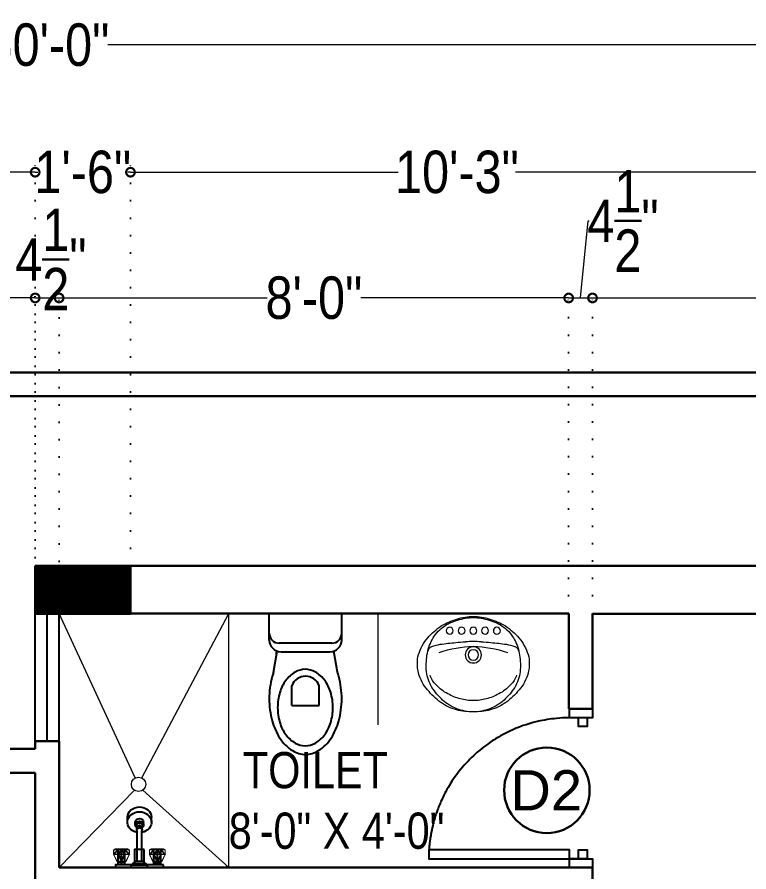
# Model space of a CAD drawing. Extents: x -454308 to 890911, y -14103 to 1343694.
# Drawn here: x 197799.5 to 197937.5, y 662104.6 to 662265.7 of the extents above; entities that cross this region are included whole.
import ezdxf
from ezdxf.lldxf.tags import DXFTag

# ---------------------------------------------------------------- set-up
doc = ezdxf.new("R2010")
doc.units = 0
doc.header["$MEASUREMENT"] = 0
doc.header["$PDMODE"] = 32
doc.linetypes.add('DOT2', pattern=[3.175, 0, -3.175])
for name, color, linetype in [('A-Door', 144, 'Continuous'), ('ELE', 7, 'Continuous'), ('FURNITURE', 250, 'Continuous')]:
    doc.layers.add(name, color=color, linetype=linetype)
for name, color, linetype, lineweight in [('A-Wall', 7, 'Continuous', 30), ('AR- Dim', 159, 'Continuous', 9), ('HATCH', 8, 'Continuous', 20), ('P-SANIT', 53, 'Continuous', 9), ('sill', 32, 'Continuous', 25), ('Text', 55, 'Continuous', 25), ('TILE', 252, 'Continuous', 0), ('WINDOW', 147, 'Continuous', 25)]:
    doc.layers.add(name, color=color, linetype=linetype, lineweight=lineweight)
doc.styles.add('AA_03.50', font='ARIALN.TTF', dxfattribs={"height": 8})
doc.styles.add('jag', font='arial.ttf')
doc.styles.get("Standard").update_dxf_attribs({"font": 'stylu.ttf', "height": 7})
tags = doc.linetypes.add('DASHED', pattern=[0.75, 0.5, -0.25]).pattern_tags.tags
tags[6:7] = [DXFTag(74, 4), DXFTag(75, 0), DXFTag(340, '0'), DXFTag(46, 1.0), DXFTag(50, 0.0), DXFTag(44, 0.0), DXFTag(45, 0.0)]
tags[4:5] = [DXFTag(74, 4), DXFTag(75, 0), DXFTag(340, '0'), DXFTag(46, 1.0), DXFTag(50, 0.0), DXFTag(44, 0.0), DXFTag(45, 0.0)]
doc.dimstyles.new('AA_03.50', dxfattribs={"dimtxt": 9, "dimasz": 3.25, "dimexe": 1.75, "dimexo": 3.375, "dimgap": 0.09, "dimtad": 0, "dimdec": 0, "dimzin": 3, "dimdsep": 46, "dimlunit": 4, "dimtxsty": 'AA_03.50', "dimblk": 'DOTSMALL', "dimcen": 0.09, "dimclre": 7, "dimadec": 0, "dimazin": 0, "dimtfac": 1, "dimtdec": 0, "dimtofl": 0, "dimtmove": 0, "dimatfit": 3, "dimfxl": 1, "dimtolj": 1, "dimtzin": 0, "dimlwd": -1, "dimarcsym": 0})

# ---------------------------------------------------------------- blocks, each defined once
blk = doc.blocks.new('qwewerer')
at = {"layer": 'ELE', "color": 30}
for p, q in [((5777.8647, -153.8252), (5777.8647, -153.9319)), ((5778.0138, -153.8252), (5778.0138, -153.9319)), ((5778.0724, -154.1163), (5777.8062, -154.1163)), ((5777.7423, -154.1802), (5777.7423, -154.3243)), ((5777.7955, -154.1632), (5778.083, -154.1632)), ((5778.1363, -154.1802), (5778.1363, -154.3243)), ((5778.1363, -154.3243), (5777.7423, -154.3243))]:
    blk.add_line(p, q, dxfattribs=at)
for points in [[(5777.9393, -153.5586, 0.142494), (5777.8688, -153.5791, 0.10717), (5777.8, -153.6472, 0.078641), (5777.7582, -153.7405, 0.066012), (5777.7423, -153.8609, 0.066012), (5777.7582, -153.9814, 0.019964), (5777.766, -154.0063, 0.10717)], [(5778.1136, -154.0031, 0.017373), (5778.1203, -153.9814, 0.066012), (5778.1363, -153.8609, 0.066012), (5778.1203, -153.7405, 0.078641), (5778.0786, -153.6472, 0.10717), (5778.0098, -153.5791, 0.142494), (5777.9393, -153.5586, 0.142494)]]:
    blk.add_lwpolyline(points, format="xyb", dxfattribs=at)
blk.add_lwpolyline([(5777.9404, -153.6057, 0.130744), (5777.8857, -153.6203, 0.106529), (5777.8342, -153.6665, 0.083979), (5777.8023, -153.7312, 0.07291), (5777.7903, -153.8133, 0.07291), (5777.8023, -153.8954, 0.083979), (5777.8342, -153.9601, 0.106529), (5777.8857, -154.0063, 0.130744), (5777.9404, -154.0209, 0.130744), (5777.9952, -154.0063, 0.106529), (5778.0466, -153.9601, 0.083979), (5778.0785, -153.8954, 0.07291), (5778.0906, -153.8133, 0.07291), (5778.0785, -153.7312, 0.083979), (5778.0466, -153.6665, 0.106529), (5777.9952, -153.6203, 0.130744)], format="xyb", close=True, dxfattribs=at)
for points in [[(5778.0138, -153.8252), (5777.8647, -153.8252)], [(5777.766, -154.0063), (5777.7846, -154.1201)], [(5778.1136, -154.0031), (5778.0941, -154.1201)]]:
    blk.add_lwpolyline(points, dxfattribs=at)
for centre, radius, start, end in [((5777.9393, -153.9044), 0.0794, 200.2256, 339.7744), ((5777.8062, -154.1802), 0.0639, 90, 180), ((5778.0724, -154.1802), 0.0639, 0, 90), ((5777.7955, -154.2165), 0.0532, 90, 180), ((5778.083, -154.2165), 0.0532, 0, 90)]:
    blk.add_arc(centre, radius, start, end, dxfattribs=at)
at = {"layer": 'TILE', "linetype": 'Continuous', "lineweight": 5}
for p, q in [((5777.8787, -153.9551), (5777.8787, -153.9559)), ((5778.0984, -154.0945), (5778.0984, -154.1148))]:
    blk.add_line(p, q, dxfattribs=at)
blk = doc.blocks.new('OVALIN PLANTA Nº 2')
at = {"layer": 'P-SANIT'}
for centre, radius in [((-0.1016, -0.162), 0.015), ((-0.0508, -0.162), 0.015), ((0, -0.162), 0.015), ((0.0508, -0.162), 0.015), ((0.1016, -0.162), 0.015), ((0, -0.266), 0.035), ((0, -0.266), 0.0225)]:
    blk.add_circle(centre, radius, dxfattribs=at)
for centre, radius, start, end in [((0.0169, -0.399), 0.2954, 99.9925, 113.5157), ((0.0034, -0.345), 0.2451, 90.7986, 107.628), ((0.0087, -0.4019), 0.297, 91.669, 98.331), ((-0.0034, -0.345), 0.2451, 72.372, 89.2014), ((-0.0087, -0.4019), 0.297, 81.669, 88.331), ((-0.0169, -0.399), 0.2954, 66.4843, 80.0075), ((0.0314, -0.3937), 0.3041, 123.9103, 138.5833), ((-0.0092, -0.3099), 0.2037, 116.7862, 136.849), ((0.0162, -0.3992), 0.3006, 106.8214, 120.9058), ((-0.0162, -0.3992), 0.3006, 59.0942, 73.1786), ((0.0092, -0.3099), 0.2037, 43.151, 63.2138), ((-0.0314, -0.3937), 0.3041, 41.4167, 56.0897), ((0.0027, -0.2979), 0.2049, 141.5769, 161.5925), ((-0.0027, -0.2979), 0.2049, 18.4075, 38.4231), ((-0.0417, -0.3252), 0.2039, 139.4152, 162.642), ((-0.1217, -0.3722), 0.1532, 97.9638, 111.7839), ((0.0716, -1.7537), 1.5482, 95.4652, 97.9638), ((-0.0021, -0.8268), 0.6186, 92.9716, 96.8438), ((-0.0269, 0.1154), 0.3245, 268.7043, 274.7481), ((0.0269, 0.1154), 0.3245, 265.2519, 271.2957), ((0.0021, -0.8268), 0.6186, 83.1562, 87.0284), ((-0.0716, -1.7537), 1.5482, 82.0362, 84.5348), ((0.1217, -0.3722), 0.1532, 68.2161, 82.0362), ((0.0417, -0.3252), 0.2039, 17.358, 40.5848), ((0.0391, -0.3064), 0.2422, 162.407, 179.1897), ((-0.1674, -0.2578), 0.03, 111.7839, 166.7564), ((0.0328, -0.8211), 0.594, 93.1697, 107.6655), ((-0.0328, -0.8211), 0.594, 72.3345, 86.8303), ((0.1674, -0.2578), 0.03, 13.2436, 68.2161), ((-0.0391, -0.3064), 0.2422, 0.8103, 17.593), ((-0.1344, -0.2962), 0.1068, 162.642, 183.6576), ((0.1344, -0.2962), 0.1068, 356.3424, 17.358), ((-0.1066, -0.3091), 0.1345, 177.3925, 195.3301), ((-0.0279, -0.3153), 0.1755, 175.9697, 187.6164), ((0.0279, -0.3153), 0.1755, 352.3836, 4.0303), ((0.1066, -0.3091), 0.1345, 344.6699, 2.6075), ((-0.0596, -0.2962), 0.1833, 195.3301, 221.2175), ((-0.0259, -0.3151), 0.1776, 187.6164, 210.8024), ((-0.0995, -0.3288), 0.0902, 195.555, 227.7101), ((0.0995, -0.3288), 0.0902, 312.2899, 344.445), ((0.0259, -0.3151), 0.1776, 329.1976, 352.3836), ((0.0596, -0.2962), 0.1833, 318.7825, 344.6699), ((-0.031, -0.2788), 0.1741, 222.0906, 243.055), ((0.031, -0.2788), 0.1741, 296.945, 317.9094), ((0.0069, -0.2583), 0.2587, 217.8305, 235.1979), ((0.0739, -0.241), 0.3015, 213.186, 226.814), ((-0.01, -0.258), 0.2024, 240.4039, 257.0248), ((0.01, -0.258), 0.2024, 282.9752, 299.5961), ((-0.0739, -0.241), 0.3015, 313.186, 326.814), ((-0.0069, -0.2583), 0.2587, 304.8021, 322.1695), ((-0.0155, -0.2956), 0.2153, 234.441, 254.5665), ((0.0049, -0.306), 0.2069, 228.423, 248.4383), ((-0.0057, -0.3022), 0.1609, 252.0048, 272.03), ((0.0057, -0.3022), 0.1609, 267.97, 287.9952), ((-0.0049, -0.306), 0.2069, 291.5617, 311.577), ((0.0155, -0.2956), 0.2153, 285.4335, 305.559), ((0, -0.2078), 0.3042, 256.1489, 270.0051), ((0.0028, -0.3035), 0.2085, 249.2189, 269.2227), ((-0.0028, -0.3035), 0.2085, 270.7773, 290.7811), ((0, -0.2078), 0.3042, 269.9949, 283.8511)]:
    blk.add_arc(centre, radius, start, end, dxfattribs=at)
blk = doc.blocks.new('EGVSVS')
at = {"layer": 'A-Wall'}
h = blk.add_hatch(dxfattribs=at)
h.set_pattern_fill('ANSI31', color=256, style=0)
h.set_pattern_definition([(45, (0, 0), (-0.088388347648, 0.088388347648), [])])
h.paths.add_polyline_path([(188258.49, 672097.51), (188258.49, 672106.51), (188240.49, 672106.51), (188240.49, 672097.51)])
blk.add_lwpolyline([(188240.49, 672106.51), (188258.49, 672106.51), (188258.49, 672097.51), (188240.49, 672097.51)], close=True, dxfattribs=at)
blk = doc.blocks.new('_DotSmall')
at = {"color": 0, "linetype": 'ByBlock', "const_width": 0.5}
blk.add_lwpolyline([(-0.0625, 0, 1), (0.0625, 0, 1)], format="xyb", close=True, dxfattribs=at)
blk = doc.blocks.new('*D93')
at = {"layer": 'AR- Dim', "color": 7, "linetype": 'DOT2', "lineweight": -2, "transparency": 16777216}
for p, q in [((197445.19, 662219.9), (197445.19, 662262.21)), ((198165.16, 662219.9), (198165.16, 662262.21))]:
    blk.add_line(p, q, dxfattribs=at)
at = {"layer": 'AR- Dim', "color": 0, "transparency": 16777216}
for p, q in [((197445.19, 662260.46), (197793.79, 662260.46)), ((198165.16, 662260.46), (197816.56, 662260.46))]:
    blk.add_line(p, q, dxfattribs=at)
at = {"layer": 'DEFPOINTS', "color": 0, "lineweight": 30, "transparency": 16777216}
for p in [(198165.16, 662260.46), (197445.19, 662216.52), (198165.16, 662216.52)]:
    blk.add_point(p, dxfattribs=at)
at = {"layer": 'AR- Dim', "color": 0, "transparency": 16777216, "xscale": 3.25, "yscale": 3.25, "zscale": 3.25, "rotation": 180}
blk.add_blockref('_DotSmall', (197445.19, 662260.46), dxfattribs=at)
at = {"layer": 'AR- Dim', "color": 0, "transparency": 16777216, "xscale": 3.25, "yscale": 3.25, "zscale": 3.25}
blk.add_blockref('_DotSmall', (198165.16, 662260.46), dxfattribs=at)
at = {"layer": 'AR- Dim', "color": 0, "lineweight": 30, "transparency": 16777216, "insert": (197805.18, 662260.46), "char_height": 8, "attachment_point": 5, "style": 'AA_03.50'}
blk.add_mtext('\\A1;60\'-0"', dxfattribs=at)
blk = doc.blocks.new('s')
for p, q in [((59167.8, 41466.4), (59167.8, 41456.4)), ((59235.8, 41456.4), (59167.8, 41456.4)), ((59167.8, 41456.4), (59184.8, 41441.4)), ((59235.8, 41456.4), (59218.8, 41441.4)), ((59235.8, 41466.4), (59235.8, 41456.4)), ((59218.8, 41441.4), (59184.8, 41441.4)), ((59191.8, 41441.4), (59191.8, 41320.6)), ((59211.8, 41441.4), (59211.8, 41320.6)), ((59190.8, 41309.8), (59190.8, 41301)), ((59212.8, 41309.8), (59212.8, 41301)), ((59151.8, 41277.4), (59151.8, 41257.2)), ((59184.3, 41288.4), (59184.3, 41277.4)), ((59219.3, 41288.4), (59219.3, 41277.4)), ((59251.8, 41277.4), (59251.8, 41257.2))]:
    blk.add_line(p, q)
for centre, start, end in [((59141.8, 41320.6), 349.3898, 0), ((59261.8, 41320.6), 180, 190.6102)]:
    blk.add_arc(centre, 50, start, end)
for centre, major_axis, ratio, start_param, end_param in [((59201.8, 41277.4), (50, 0), 0.866025, 1.772154, 7.652624), ((59201.8, 41309.8), (11, 0), 0.875834, 2.978972, 6.445806), ((59201.8, 41288.4), (17.5, 0), 0.866025, 2.351309, 7.073469), ((59201.8, 41277.4), (17.5, 0), 0.866025, 3.141593, 6.283185), ((59201.8, 41293.4), (14, 0), 0.866025, 2.474568, 6.95021), ((59201.8, 41301), (11, 0), 0.875834, 3.141593, 6.283185), ((59201.8, 41257.2), (50, 0), 0.866025, 3.141593, 6.283185)]:
    blk.add_ellipse(centre, major_axis=major_axis, ratio=ratio, start_param=start_param, end_param=end_param)
blk = doc.blocks.new('SHOWER MIXER-P')
for p, q in [((-15, -17), (-15, -12)), ((15, -17), (15, -12))]:
    blk.add_line(p, q)
for points in [[(-100, -12), (100, -12), (100, 0), (-100, 0)], [(-20, -75), (20, -75), (20, -17), (-20, -17)]]:
    blk.add_lwpolyline(points, close=True)
blk = doc.blocks.new('EREWRRWE')
at = {"layer": 'FURNITURE'}
for p, q in [((158119.89, 672801.88), (158119.89, 672799.09)), ((158121.15, 672801.46), (158119.89, 672801.46)), ((158119.89, 672799.93), (158120.52, 672801.24)), ((158120.52, 672801.88), (158120.52, 672799.09)), ((158120.52, 672801.24), (158121.15, 672799.93)), ((158121.15, 672801.88), (158121.15, 672799.09)), ((158126.65, 672801.88), (158126.65, 672799.09)), ((158126.65, 672801.46), (158127.91, 672801.46)), ((158127.28, 672801.24), (158126.65, 672799.93)), ((158127.28, 672801.88), (158127.28, 672799.09)), ((158127.91, 672799.93), (158127.28, 672801.24)), ((158127.91, 672801.88), (158127.91, 672799.09)), ((158119.89, 672799.09), (158119.04, 672799.93)), ((158120.52, 672799.09), (158119.89, 672799.93)), ((158121.15, 672799.93), (158120.52, 672799.09)), ((158121.15, 672799.09), (158122, 672799.93)), ((158126.65, 672799.09), (158125.8, 672799.93)), ((158126.65, 672799.93), (158127.28, 672799.09)), ((158127.28, 672799.09), (158127.91, 672799.93)), ((158127.91, 672799.09), (158128.76, 672799.93))]:
    blk.add_line(p, q, dxfattribs=at)
at = {"layer": 'FURNITURE', "const_width": 0.215}
for points in [[(158119.04, 672799.09), (158119.41, 672798.88), (158121.63, 672798.88), (158122, 672799.09), (158122, 672799.93), (158121.37, 672801.24), (158119.67, 672801.24), (158119.04, 672799.93)], [(158128.76, 672799.09), (158128.39, 672798.88), (158126.17, 672798.88), (158125.8, 672799.09), (158125.8, 672799.93), (158126.43, 672801.24), (158128.13, 672801.24), (158128.76, 672799.93)]]:
    blk.add_lwpolyline(points, close=True, dxfattribs=at)
for points in [[(158122, 672799.93), (158119.04, 672799.93)], [(158125.8, 672799.93), (158128.76, 672799.93)], [(158122, 672799.09), (158119.04, 672799.09)], [(158125.8, 672799.09), (158128.76, 672799.09)]]:
    blk.add_lwpolyline(points, dxfattribs=at)
at = {"layer": 'FURNITURE', "xscale": 0.0452994030559635, "yscale": 0.0452994030559635, "zscale": 0.0452994030559635}
blk.add_blockref('SHOWER MIXER-P', (158123.9, 672802.42), dxfattribs=at)
at = {"layer": 'FURNITURE', "extrusion": (0, 0, -1), "xscale": 0.0452994030559635, "yscale": 0.0452994030559635, "zscale": -0.0452994030559635}
blk.add_blockref('s', (-160805.7, 670924.02), dxfattribs=at)
blk = doc.blocks.new('*D104')
at = {"layer": 'AR- Dim', "color": 7, "linetype": 'DOT2', "lineweight": -2, "transparency": 16777216}
for p, q in [((197674.32, 662131.11), (197674.32, 662214.51)), ((197802.86, 662131.11), (197802.86, 662214.51))]:
    blk.add_line(p, q, dxfattribs=at)
at = {"layer": 'AR- Dim', "color": 0, "transparency": 16777216}
for p, q in [((197674.32, 662212.76), (197725.13, 662212.76)), ((197802.86, 662212.76), (197752.05, 662212.76))]:
    blk.add_line(p, q, dxfattribs=at)
at = {"layer": 'DEFPOINTS', "color": 0, "lineweight": 30, "transparency": 16777216}
for p in [(197802.86, 662212.76), (197674.32, 662127.73), (197802.86, 662127.73)]:
    blk.add_point(p, dxfattribs=at)
at = {"layer": 'AR- Dim', "color": 0, "transparency": 16777216, "xscale": 3.25, "yscale": 3.25, "zscale": 3.25, "rotation": 180}
blk.add_blockref('_DotSmall', (197674.32, 662212.76), dxfattribs=at)
at = {"layer": 'AR- Dim', "color": 0, "transparency": 16777216, "xscale": 3.25, "yscale": 3.25, "zscale": 3.25}
blk.add_blockref('_DotSmall', (197802.86, 662212.76), dxfattribs=at)
at = {"layer": 'AR- Dim', "color": 0, "lineweight": 30, "transparency": 16777216, "insert": (197738.59, 662212.76), "char_height": 8, "attachment_point": 5, "style": 'AA_03.50'}
blk.add_mtext('\\A1;10\'-8{\\H1.000000x;\\S1/2;}"', dxfattribs=at)
blk = doc.blocks.new('*D105')
at = {"layer": 'AR- Dim', "color": 7, "linetype": 'DOT2', "lineweight": -2, "transparency": 16777216}
for p, q in [((197802.86, 662131.11), (197802.86, 662214.51)), ((197807.38, 662156.61), (197807.38, 662214.51))]:
    blk.add_line(p, q, dxfattribs=at)
at = {"layer": 'AR- Dim', "color": 0, "transparency": 16777216}
blk.add_line((197802.86, 662212.76), (197807.38, 662212.76), dxfattribs=at)
at = {"layer": 'DEFPOINTS', "color": 0, "lineweight": 30, "transparency": 16777216}
for p in [(197807.38, 662212.76), (197807.38, 662153.23), (197802.86, 662127.73)]:
    blk.add_point(p, dxfattribs=at)
at = {"layer": 'AR- Dim', "color": 0, "transparency": 16777216, "xscale": 3.25, "yscale": 3.25, "zscale": 3.25, "rotation": 180}
blk.add_blockref('_DotSmall', (197802.86, 662212.76), dxfattribs=at)
at = {"layer": 'AR- Dim', "color": 0, "transparency": 16777216, "xscale": 3.25, "yscale": 3.25, "zscale": 3.25}
blk.add_blockref('_DotSmall', (197807.38, 662212.76), dxfattribs=at)
at = {"layer": 'AR- Dim', "color": 0, "lineweight": 30, "transparency": 16777216, "insert": (197805.83, 662220.02), "char_height": 8, "attachment_point": 5, "style": 'AA_03.50'}
blk.add_mtext('\\A1;4{\\H1.000000x;\\S1/2;}"', dxfattribs=at)
blk = doc.blocks.new('*D106')
at = {"layer": 'AR- Dim', "color": 7, "linetype": 'DOT2', "lineweight": -2, "transparency": 16777216}
for p, q in [((197807.38, 662156.61), (197807.38, 662214.51)), ((197903.49, 662156.65), (197903.49, 662214.51))]:
    blk.add_line(p, q, dxfattribs=at)
at = {"layer": 'AR- Dim', "color": 0, "transparency": 16777216}
for p, q in [((197807.38, 662212.76), (197846.62, 662212.76)), ((197903.49, 662212.76), (197864.26, 662212.76))]:
    blk.add_line(p, q, dxfattribs=at)
at = {"layer": 'DEFPOINTS', "color": 0, "lineweight": 30, "transparency": 16777216}
for p in [(197903.49, 662212.76), (197807.38, 662153.23), (197903.49, 662153.27)]:
    blk.add_point(p, dxfattribs=at)
at = {"layer": 'AR- Dim', "color": 0, "transparency": 16777216, "xscale": 3.25, "yscale": 3.25, "zscale": 3.25, "rotation": 180}
blk.add_blockref('_DotSmall', (197807.38, 662212.76), dxfattribs=at)
at = {"layer": 'AR- Dim', "color": 0, "transparency": 16777216, "xscale": 3.25, "yscale": 3.25, "zscale": 3.25}
blk.add_blockref('_DotSmall', (197903.49, 662212.76), dxfattribs=at)
at = {"layer": 'AR- Dim', "color": 0, "lineweight": 30, "transparency": 16777216, "insert": (197855.44, 662212.76), "char_height": 8, "attachment_point": 5, "style": 'AA_03.50'}
blk.add_mtext('\\A1;8\'-0"', dxfattribs=at)
blk = doc.blocks.new('*D107')
at = {"layer": 'AR- Dim', "color": 0, "transparency": 16777216}
for p, q in [((197905.74, 662212.76), (197907.16, 662227.28)), ((197907.16, 662227.28), (197907.34, 662227.28)), ((197903.49, 662212.76), (197907.99, 662212.76))]:
    blk.add_line(p, q, dxfattribs=at)
at = {"layer": 'AR- Dim', "color": 7, "linetype": 'DOT2', "lineweight": -2, "transparency": 16777216}
for p, q in [((197903.49, 662156.65), (197903.49, 662214.51)), ((197907.99, 662156.65), (197907.99, 662214.51))]:
    blk.add_line(p, q, dxfattribs=at)
at = {"layer": 'DEFPOINTS', "color": 0, "lineweight": 30, "transparency": 16777216}
for p in [(197907.99, 662212.76), (197903.49, 662153.27), (197907.99, 662153.27)]:
    blk.add_point(p, dxfattribs=at)
at = {"layer": 'AR- Dim', "color": 0, "transparency": 16777216, "xscale": 3.25, "yscale": 3.25, "zscale": 3.25, "rotation": 180}
blk.add_blockref('_DotSmall', (197903.49, 662212.76), dxfattribs=at)
at = {"layer": 'AR- Dim', "color": 0, "transparency": 16777216, "xscale": 3.25, "yscale": 3.25, "zscale": 3.25}
blk.add_blockref('_DotSmall', (197907.99, 662212.76), dxfattribs=at)
at = {"layer": 'AR- Dim', "color": 0, "lineweight": 30, "transparency": 16777216, "insert": (197913.74, 662227.28), "char_height": 8, "attachment_point": 5, "style": 'AA_03.50'}
blk.add_mtext('\\A1;4{\\H1.000000x;\\S1/2;}"', dxfattribs=at)
blk = doc.blocks.new('*D108')
at = {"layer": 'AR- Dim', "color": 7, "linetype": 'DOT2', "lineweight": -2, "transparency": 16777216}
for p, q in [((197907.99, 662156.65), (197907.99, 662214.51)), ((198072.79, 662156.61), (198072.79, 662214.51))]:
    blk.add_line(p, q, dxfattribs=at)
at = {"layer": 'AR- Dim', "color": 0, "transparency": 16777216}
for p, q in [((197907.99, 662212.76), (197979.33, 662212.76)), ((198072.79, 662212.76), (198001.45, 662212.76))]:
    blk.add_line(p, q, dxfattribs=at)
at = {"layer": 'DEFPOINTS', "color": 0, "lineweight": 30, "transparency": 16777216}
for p in [(198072.79, 662212.76), (197907.99, 662153.27), (198072.79, 662153.23)]:
    blk.add_point(p, dxfattribs=at)
at = {"layer": 'AR- Dim', "color": 0, "transparency": 16777216, "xscale": 3.25, "yscale": 3.25, "zscale": 3.25, "rotation": 180}
blk.add_blockref('_DotSmall', (197907.99, 662212.76), dxfattribs=at)
at = {"layer": 'AR- Dim', "color": 0, "transparency": 16777216, "xscale": 3.25, "yscale": 3.25, "zscale": 3.25}
blk.add_blockref('_DotSmall', (198072.79, 662212.76), dxfattribs=at)
at = {"layer": 'AR- Dim', "color": 0, "lineweight": 30, "transparency": 16777216, "insert": (197990.39, 662212.76), "char_height": 8, "attachment_point": 5, "style": 'AA_03.50'}
blk.add_mtext('\\A1;13\'-9"', dxfattribs=at)
blk = doc.blocks.new('*D115')
at = {"layer": 'AR- Dim', "color": 7, "linetype": 'DOT2', "lineweight": -2, "transparency": 16777216}
for p, q in [((197638.36, 662165.61), (197638.36, 662238.22)), ((197802.86, 662165.61), (197802.86, 662238.22))]:
    blk.add_line(p, q, dxfattribs=at)
at = {"layer": 'AR- Dim', "color": 0, "transparency": 16777216}
for p, q in [((197638.36, 662236.47), (197707.15, 662236.47)), ((197802.86, 662236.47), (197734.07, 662236.47))]:
    blk.add_line(p, q, dxfattribs=at)
at = {"layer": 'DEFPOINTS', "color": 0, "lineweight": 30, "transparency": 16777216}
for p in [(197802.86, 662236.47), (197638.36, 662162.23), (197802.86, 662162.23)]:
    blk.add_point(p, dxfattribs=at)
at = {"layer": 'AR- Dim', "color": 0, "transparency": 16777216, "xscale": 3.25, "yscale": 3.25, "zscale": 3.25, "rotation": 180}
blk.add_blockref('_DotSmall', (197638.36, 662236.47), dxfattribs=at)
at = {"layer": 'AR- Dim', "color": 0, "transparency": 16777216, "xscale": 3.25, "yscale": 3.25, "zscale": 3.25}
blk.add_blockref('_DotSmall', (197802.86, 662236.47), dxfattribs=at)
at = {"layer": 'AR- Dim', "color": 0, "lineweight": 30, "transparency": 16777216, "insert": (197720.61, 662236.47), "char_height": 8, "attachment_point": 5, "style": 'AA_03.50'}
blk.add_mtext('\\A1;13\'-8{\\H1.000000x;\\S1/2;}"', dxfattribs=at)
blk = doc.blocks.new('*D116')
at = {"layer": 'AR- Dim', "color": 7, "linetype": 'DOT2', "lineweight": -2, "transparency": 16777216}
for p, q in [((197802.86, 662165.61), (197802.86, 662238.22)), ((197820.84, 662165.61), (197820.84, 662238.22))]:
    blk.add_line(p, q, dxfattribs=at)
at = {"layer": 'AR- Dim', "color": 0, "transparency": 16777216}
for p, q in [((197802.86, 662236.47), (197803.34, 662236.47)), ((197820.84, 662236.47), (197820.36, 662236.47))]:
    blk.add_line(p, q, dxfattribs=at)
at = {"layer": 'DEFPOINTS', "color": 0, "lineweight": 30, "transparency": 16777216}
for p in [(197820.84, 662236.47), (197802.86, 662162.23), (197820.84, 662162.23)]:
    blk.add_point(p, dxfattribs=at)
at = {"layer": 'AR- Dim', "color": 0, "transparency": 16777216, "xscale": 3.25, "yscale": 3.25, "zscale": 3.25, "rotation": 180}
blk.add_blockref('_DotSmall', (197802.86, 662236.47), dxfattribs=at)
at = {"layer": 'AR- Dim', "color": 0, "transparency": 16777216, "xscale": 3.25, "yscale": 3.25, "zscale": 3.25}
blk.add_blockref('_DotSmall', (197820.84, 662236.47), dxfattribs=at)
at = {"layer": 'AR- Dim', "color": 0, "lineweight": 30, "transparency": 16777216, "insert": (197811.85, 662236.47), "char_height": 8, "attachment_point": 5, "style": 'AA_03.50'}
blk.add_mtext('\\A1;1\'-6"', dxfattribs=at)
blk = doc.blocks.new('*D117')
at = {"layer": 'AR- Dim', "color": 7, "linetype": 'DOT2', "lineweight": -2, "transparency": 16777216}
for p, q in [((197820.84, 662165.61), (197820.84, 662238.22)), ((197943.99, 662165.61), (197943.99, 662238.22))]:
    blk.add_line(p, q, dxfattribs=at)
at = {"layer": 'AR- Dim', "color": 0, "transparency": 16777216}
for p, q in [((197820.84, 662236.47), (197871.36, 662236.47)), ((197943.99, 662236.47), (197893.47, 662236.47))]:
    blk.add_line(p, q, dxfattribs=at)
at = {"layer": 'DEFPOINTS', "color": 0, "lineweight": 30, "transparency": 16777216}
for p in [(197943.99, 662236.47), (197820.84, 662162.23), (197943.99, 662162.23)]:
    blk.add_point(p, dxfattribs=at)
at = {"layer": 'AR- Dim', "color": 0, "transparency": 16777216, "xscale": 3.25, "yscale": 3.25, "zscale": 3.25, "rotation": 180}
blk.add_blockref('_DotSmall', (197820.84, 662236.47), dxfattribs=at)
at = {"layer": 'AR- Dim', "color": 0, "transparency": 16777216, "xscale": 3.25, "yscale": 3.25, "zscale": 3.25}
blk.add_blockref('_DotSmall', (197943.99, 662236.47), dxfattribs=at)
at = {"layer": 'AR- Dim', "color": 0, "lineweight": 30, "transparency": 16777216, "insert": (197882.42, 662236.47), "char_height": 8, "attachment_point": 5, "style": 'AA_03.50'}
blk.add_mtext('\\A1;10\'-3"', dxfattribs=at)

msp = doc.modelspace()

# ---------------------------------------------------------------- linework, layer by layer
at = {"layer": 'A-Door'}
msp.add_lwpolyline([(197907.992, 662135.267), (197907.992, 662133.606), (197903.673, 662133.606), (197903.673, 662135.267), (197907.992, 662135.267), (197907.992, 662133.606), (197906.996, 662133.606), (197906.996, 662131.944), (197905.334, 662131.944), (197905.334, 662133.606), (197903.673, 662133.606), (197902.803, 662133.591), (197902.321, 662133.571), (197901.844, 662133.543), (197901.202, 662133.491), (197900.73, 662133.442), (197900.277, 662133.388), (197899.847, 662133.329), (197899.417, 662133.263), (197898.983, 662133.189), (197898.557, 662133.109), (197898.086, 662133.012), (197897.794, 662132.947), (197897.286, 662132.827), (197896.785, 662132.698), (197896.238, 662132.545), (197895.852, 662132.429), (197895.466, 662132.307), (197894.936, 662132.129), (197894.576, 662132), (197894.013, 662131.788), (197893.616, 662131.629), (197893.199, 662131.455), (197892.861, 662131.307), (197892.514, 662131.149), (197892.036, 662130.922), (197891.666, 662130.739), (197891.167, 662130.479), (197890.66, 662130.202), (197890.251, 662129.968), (197889.668, 662129.616), (197889.411, 662129.455), (197889.089, 662129.247), (197888.631, 662128.94), (197888.218, 662128.65), (197887.866, 662128.394), (197887.497, 662128.116), (197887.133, 662127.832), (197886.723, 662127.499), (197886.255, 662127.103), (197885.963, 662126.846), (197885.514, 662126.435), (197885.242, 662126.177), (197884.879, 662125.821), (197884.578, 662125.514), (197884.348, 662125.274), (197884.114, 662125.023), (197883.807, 662124.684), (197883.465, 662124.291), (197883.142, 662123.906), (197882.782, 662123.459), (197882.39, 662122.947), (197882.094, 662122.544), (197881.784, 662122.103), (197881.484, 662121.659), (197881.277, 662121.34), (197881.01, 662120.912), (197880.754, 662120.486), (197880.524, 662120.087), (197880.322, 662119.721), (197880.154, 662119.407), (197879.966, 662119.044), (197879.81, 662118.732), (197879.67, 662118.441), (197879.542, 662118.168), (197879.397, 662117.847), (197879.29, 662117.604), (197879.184, 662117.356), (197879.072, 662117.087), (197878.952, 662116.788), (197878.849, 662116.523), (197878.751, 662116.264), (197878.611, 662115.876), (197878.611, 662115.876), (197878.499, 662115.553), (197878.42, 662115.315), (197878.34, 662115.069), (197878.34, 662115.069), (197878.224, 662114.693), (197878.153, 662114.454), (197878.153, 662114.454), (197878.077, 662114.188), (197878.077, 662114.188), (197878.009, 662113.94), (197878.009, 662113.94), (197877.94, 662113.679), (197877.94, 662113.679), (197877.841, 662113.282), (197877.841, 662113.282), (197877.745, 662112.872), (197877.745, 662112.872), (197877.651, 662112.436), (197877.563, 662111.997), (197877.536, 662111.849), (197877.516, 662111.74), (197877.484, 662111.559), (197877.461, 662111.424), (197877.429, 662111.232), (197877.414, 662111.139), (197877.392, 662110.991), (197877.379, 662110.906), (197877.364, 662110.804), (197877.346, 662110.676), (197877.33, 662110.561), (197877.32, 662110.482), (197877.308, 662110.387), (197877.296, 662110.295), (197877.283, 662110.192), (197877.27, 662110.077), (197877.257, 662109.961), (197877.237, 662109.773), (197877.222, 662109.627), (197877.209, 662109.498), (197877.195, 662109.339), (197877.188, 662109.26), (197877.179, 662109.151), (197877.169, 662109.021), (197877.161, 662108.905), (197877.161, 662108.81), (197877.094, 662108.688), (197877.094, 662107.027), (197907.992, 662107.027), (197907.992, 662105.366), (197903.673, 662105.366), (197903.673, 662107.027), (197905.334, 662107.027), (197905.334, 662108.688), (197906.996, 662108.688), (197906.996, 662107.027), (197903.673, 662107.027), (197903.673, 662108.688), (197877.094, 662108.688)], dxfattribs=at)
at = {"layer": 'A-Wall'}
for p, q in [((197445.191, 662198.732), (198165.164, 662198.732)), ((197454.191, 662194.232), (198165.164, 662194.232)), ((197802.862, 662153.273), (197802.862, 662157.753)), ((197802.862, 662153.273), (197903.492, 662153.273)), ((197903.492, 662135.267), (197903.492, 662153.273)), ((197907.992, 662135.267), (197907.992, 662153.273)), ((197907.992, 662153.232), (198072.787, 662153.232)), ((197903.492, 662135.267), (197907.992, 662135.267)), ((197802.862, 662129.232), (197807.362, 662129.232)), ((197802.862, 662129.232), (197802.862, 662127.732)), ((197807.362, 662129.232), (197807.362, 662127.732)), ((197783.612, 662127.732), (197802.862, 662127.732)), ((197807.362, 662105.366), (197807.362, 662127.732)), ((197783.612, 662123.232), (197802.862, 662123.232)), ((197802.862, 662024.508), (197802.862, 662123.232)), ((197907.992, 662105.366), (197807.362, 662105.366))]:
    msp.add_line(p, q, dxfattribs=at)
for points in [[(198081.787, 662148.773), (198081.787, 662162.232), (197802.862, 662162.232)], [(197907.992, 662105.366), (197907.992, 662100.866)]]:
    msp.add_lwpolyline(points, dxfattribs=at)
at = {"layer": 'ELE', "linetype": 'ByBlock', "lineweight": 30}
msp.add_circle((197899.379, 662119.945), 8.062, dxfattribs=at)
at = {"layer": 'HATCH', "linetype": 'DASHED', "ltscale": 10}
for p, q in [((197821.754, 662122.278), (197807.362, 662153.273)), ((197822.971, 662122.278), (197839.362, 662153.273)), ((197821.581, 662119.969), (197807.362, 662105.366)), ((197823.143, 662119.969), (197839.362, 662105.366))]:
    msp.add_line(p, q, dxfattribs=at)
at = {"layer": 'HATCH'}
for p, q in [((197839.362, 662105.366), (197839.362, 662153.273)), ((197867.583, 662132.267), (197867.583, 662153.273))]:
    msp.add_line(p, q, dxfattribs=at)
at = {"layer": 'HATCH', "linetype": 'DASHED', "ltscale": 10}
msp.add_circle((197822.362, 662121.072), 1.351, dxfattribs=at)
at = {"layer": 'sill'}
for p, q in [((197802.862, 662127.732), (197802.862, 662153.273)), ((197807.362, 662127.732), (197807.362, 662153.273))]:
    msp.add_line(p, q, dxfattribs=at)
at = {"layer": 'WINDOW'}
msp.add_line((197805.134, 662129.232), (197805.134, 662153.273), dxfattribs=at)

# ---------------------------------------------------------------- block references
at = {"layer": 'A-Wall'}
msp.add_blockref('EGVSVS', (9562.347, -9944.274), dxfattribs=at)
at = {"layer": 'A-Wall', "rotation": 180}
msp.add_blockref('EREWRRWE', (355946.425, 1334907.788), dxfattribs=at)
at = {"layer": 'ELE', "xscale": 34.69827985391021, "yscale": 34.69827985391021, "zscale": 34.69827985391021, "rotation": 180}
msp.add_blockref('qwewerer', (398338.404, 656798.485), dxfattribs=at)
at = {"layer": 'P-SANIT', "xscale": -43.70907628163695, "yscale": 43.70907628163695, "zscale": 43.70907628163695}
msp.add_blockref('OVALIN PLANTA Nº 2', (197885.507, 662157.096), dxfattribs=at)

# ---------------------------------------------------------------- texts
at = {"layer": 'Text', "char_height": 6.82192, "attachment_point": 4}
for s, insert, width in [('{\\fArial Narrow|b0|i0|c0|p15;TOILET}', (197842.038, 662123.693), 48.65753), ('{\\fArial Narrow|b0|i0|c0|p15;8\'-0" X 4\'-0"}', (197839.362, 662112.273), 104.30137)]:
    msp.add_mtext(s, dxfattribs=dict(at, insert=insert, width=width))
at = {"layer": 'Text', "insert": (197892.496, 662123.729), "char_height": 7.57161, "width": 212.54385, "attachment_point": 1, "style": 'jag'}
msp.add_mtext('D2{\\H0.8193x; }^I', dxfattribs=at)

# ---------------------------------------------------------------- dimensions: what is measured, and where the dimension line sits
at = {"layer": 'AR- Dim', "lineweight": 30}
for base, p1, p2, picture, middle in [((198165.164, 662260.462), (197445.191, 662216.521), (198165.164, 662216.521), '*D93', (197805.177, 662260.462)), ((197802.862, 662236.472), (197638.362, 662162.232), (197802.862, 662162.232), '*D115', (197720.612, 662236.472)), ((197820.84, 662236.472), (197802.862, 662162.232), (197820.84, 662162.232), '*D116', (197811.851, 662236.472)), ((197943.992, 662236.472), (197820.84, 662162.232), (197943.992, 662162.232), '*D117', (197882.416, 662236.472)), ((197802.862, 662212.758), (197674.321, 662127.732), (197802.862, 662127.732), '*D104', (197738.592, 662212.758)), ((197903.492, 662212.758), (197807.381, 662153.232), (197903.492, 662153.273), '*D106', (197855.437, 662212.758))]:
    dim = msp.add_linear_dim(base=base, p1=p1, p2=p2, dimstyle='AA_03.50', override={"dimtxt": 8, "dimdec": 1, "dimtdec": 1, "dimtmove": 1, "dimfxl": 0.1}, dxfattribs=at)
    dim.commit()
    dim.dimension.update_dxf_attribs({"geometry": picture, "text_midpoint": middle})
for base, p1, p2, picture, middle in [((197907.992, 662212.758), (197903.492, 662153.273), (197907.992, 662153.273), '*D107', (197907.43, 662227.277)), ((197807.381, 662212.758), (197802.862, 662127.732), (197807.381, 662153.232), '*D105', (197805.831, 662220.018)), ((198072.787, 662212.758), (197907.992, 662153.273), (198072.787, 662153.232), '*D108', (197990.39, 662212.758))]:
    dim = msp.add_linear_dim(base=base, p1=p1, p2=p2, dimstyle='AA_03.50', override={"dimtxt": 8, "dimdec": 1, "dimtdec": 1, "dimtmove": 1, "dimfxl": 0.1}, dxfattribs=at)
    dim.commit()
    dim.dimension.update_dxf_attribs({"geometry": picture, "text_midpoint": middle, "dimtype": 160})

doc.saveas('drawing.dxf')
